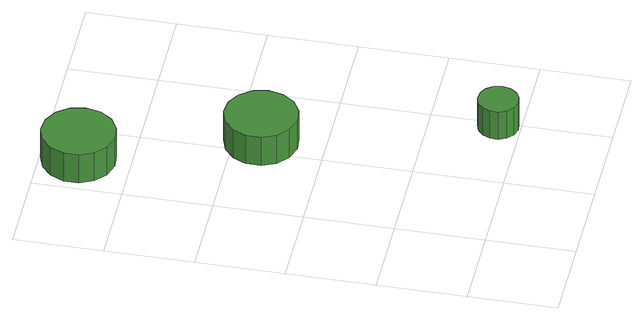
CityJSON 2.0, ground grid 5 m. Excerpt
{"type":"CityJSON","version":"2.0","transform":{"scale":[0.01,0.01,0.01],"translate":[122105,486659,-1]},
"CityObjects":{
"tree1":{"type":"SolitaryVegetationObject","attributes":{"function":"something"},"geometry":[{"type":"MultiSurface","lod":"1","boundaries":[[[0,1,2,3,4,5,6,7,8,9,10,11,12,13,14]],[[15,16,17,18,19,20,21,22,23,24,25,26,27,28,29]],[[0,29,28,1]],[[1,28,27,2]],[[2,27,26,3]],[[3,26,25,4]],[[4,25,24,5]],[[5,24,23,6]],[[6,23,22,7]],[[7,22,21,8]],[[8,21,20,9]],[[9,20,19,10]],[[10,19,18,11]],[[11,18,17,12]],[[12,17,16,13]],[[13,16,15,14]],[[14,15,29,0]]]}]},
"tree2":{"type":"SolitaryVegetationObject","attributes":{"function":"something"},"geometry":[{"type":"MultiSurface","lod":"1","boundaries":[[[30,31,32,33,34,35,36,37,38,39,40,41,42,43,44]],[[45,46,47,48,49,50,51,52,53,54,55,56,57,58,59]],[[30,59,58,31]],[[31,58,57,32]],[[32,57,56,33]],[[33,56,55,34]],[[34,55,54,35]],[[35,54,53,36]],[[36,53,52,37]],[[37,52,51,38]],[[38,51,50,39]],[[39,50,49,40]],[[40,49,48,41]],[[41,48,47,42]],[[42,47,46,43]],[[43,46,45,44]],[[44,45,59,30]]]}]},
"tree3":{"type":"SolitaryVegetationObject","attributes":{"function":"something"},"geometry":[{"type":"MultiSurface","lod":"1","boundaries":[[[60,61,62,63,64,65,66,67,68,69,70,71,72,73,74]],[[75,76,77,78,79,80,81,82,83,84,85,86,87,88,89]],[[60,89,88,61]],[[61,88,87,62]],[[62,87,86,63]],[[63,86,85,64]],[[64,85,84,65]],[[65,84,83,66]],[[66,83,82,67]],[[67,82,81,68]],[[68,81,80,69]],[[69,80,79,70]],[[70,79,78,71]],[[71,78,77,72]],[[72,77,76,73]],[[73,76,75,74]],[[74,75,89,60]]]}]}
},
"vertices":[
[457,2291,268],[439,2375,268],[389,2444,268],[315,2487,268],[230,2496,268],[148,2469,268],[85,2412,268],[50,2334,268],[50,2248,268],[85,2170,268],[148,2113,268],[230,2086,268],[315,2095,268],[389,2138,268],[439,2207,268],[439,2207,76],[389,2138,76],[315,2095,76],[230,2086,76],[148,2113,76],[85,2170,76],[50,2248,76],[50,2334,76],[85,2412,76],[148,2469,76],[230,2496,76],[315,2487,76],[389,2444,76],[439,2375,76],[457,2291,76],
[797,1354,269],[779,1437,269],[729,1506,269],[656,1549,269],[571,1558,269],[490,1531,269],[427,1474,269],[393,1397,269],[393,1312,269],[427,1234,269],[490,1177,269],[571,1151,269],[656,1160,269],[729,1202,269],[779,1271,269],[779,1271,75],[729,1202,75],[656,1160,75],[571,1151,75],[490,1177,75],[427,1234,75],[393,1312,75],[393,1397,75],[427,1474,75],[490,1531,75],[571,1558,75],[656,1549,75],[729,1506,75],[779,1437,75],[797,1354,75],
[1092,128,260],[1083,174,260],[1055,212,260],[1014,235,260],[968,240,260],[923,226,260],[888,194,260],[869,151,260],[869,104,260],[888,61,260],[923,30,260],[968,15,260],[1014,20,260],[1055,44,260],[1083,82,260],[1083,82,73],[1055,44,73],[1014,20,73],[968,15,73],[923,30,73],[888,61,73],[869,104,73],[869,151,73],[888,194,73],[923,226,73],[968,240,73],[1014,235,73],[1055,212,73],[1083,174,73],[1092,128,73]
]}
